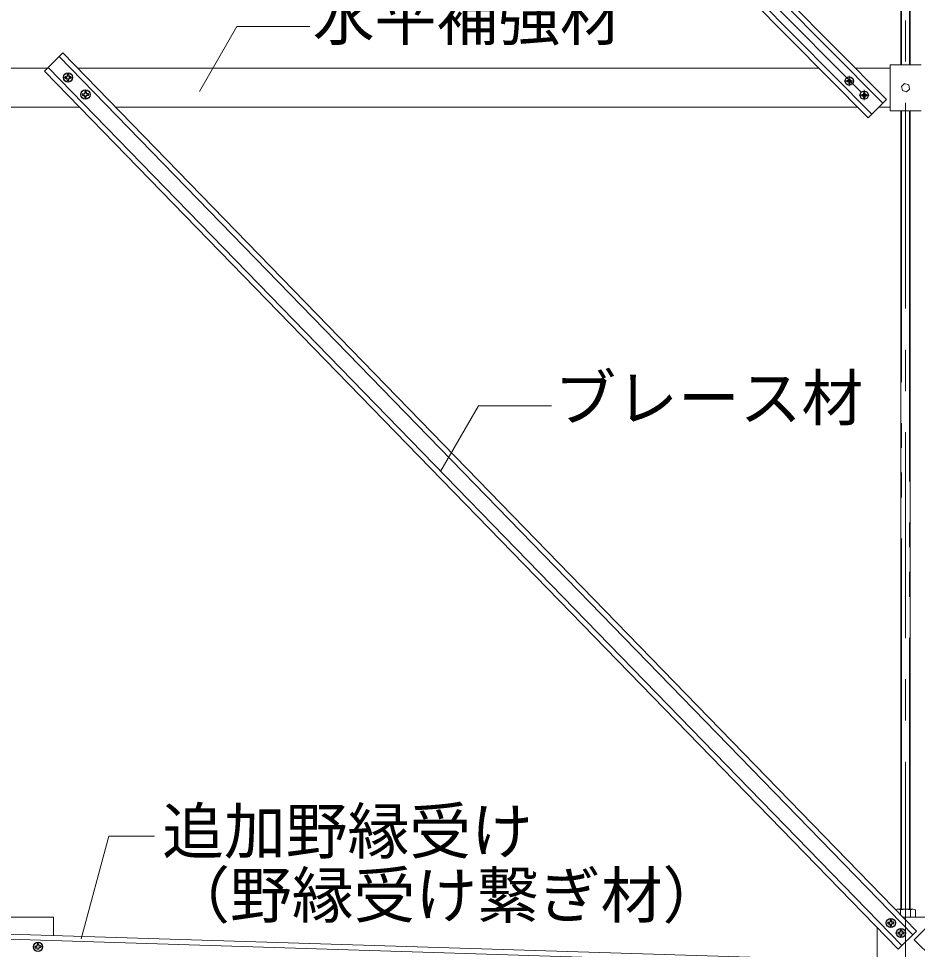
# Model space of a CAD drawing. Units: millimetres, scale not verified. Extents: x -7800 to 7800, y -5387 to 5300.
# Drawn here: x -4148 to -3275, y -4246 to -3342 of the extents above; entities that cross this region are included whole.
import ezdxf
from ezdxf.enums import TextEntityAlignment as Align

# ---------------------------------------------------------------- set-up
doc = ezdxf.new("R2010")
doc.units = ezdxf.units.MM
doc.header["$LTSCALE"] = 40
doc.linetypes.add('CHAIN1', pattern=[8, 5, -1, 1, -1])
doc.linetypes.add('DOUBLE_CHAIN2', pattern=[12.8, 9, -1, 0.6, -0.6, 0.6, -1])
for name, color, linetype, lineweight in [('7-0_中心線', 4, 'CHAIN1', 9), ('7-1_吊り材', 7, 'Continuous', 18), ('7-4_ブレース・補強材', 4, 'Continuous', 9), ('7-6_文字・矢印', 7, 'Continuous', 18), ('7-B_補強金具・金具・その他', 3, 'Continuous', 18), ('7-C_ビス・アンカーボルト・強調図形', 2, 'Continuous', 25)]:
    doc.layers.add(name, color=color, linetype=linetype, lineweight=lineweight)
doc.styles.add('ＭＳ ゴシック', font='')
doc.styles.get('ＭＳ ゴシック').set_extended_font_data('MS Gothic')

msp = doc.modelspace()

# ---------------------------------------------------------------- linework, layer by layer
at = {"layer": '7-0_中心線'}
for p, q in [((-3286.52, -2463.8), (-3286.52, -4327.45)), ((-4146.43, -2590.42), (-3307.65, -3435.91)), ((-3341.24, -3407.71), (-3341.24, -3397.71)), ((-3346.09, -3402.75), (-3336.4, -3402.75)), ((-3331.6, -3416.45), (-3321.91, -3416.45)), ((-3326.75, -3421.42), (-3326.75, -3411.42))]:
    msp.add_line(p, q, dxfattribs=at)
at = {"layer": '7-1_吊り材'}
for p, q in [((-3291.02, -3386.95), (-3291.02, -2524.25)), ((-3282.02, -2524.25), (-3282.02, -3386.95)), ((-3291.02, -4207.06), (-3291.02, -3431.55)), ((-3282.02, -3431.55), (-3282.02, -4207.06)), ((-3279.24, -4207.06), (-3293.79, -4207.06)), ((-3291.37, -4207.76), (-3291.37, -4212.35)), ((-3281.67, -4207.76), (-3281.67, -4214.76)), ((-3276.82, -4207.76), (-3276.82, -4214.76))]:
    msp.add_line(p, q, dxfattribs=at)
at = {"layer": '7-1_吊り材', "linetype": 'DOUBLE_CHAIN2'}
for p, q in [((-3290.46, -3386.95), (-3290.46, -2524.25)), ((-3282.58, -2524.25), (-3282.58, -3386.95)), ((-3290.46, -4207.06), (-3290.46, -3431.55)), ((-3282.58, -3431.55), (-3282.58, -4207.06))]:
    msp.add_line(p, q, dxfattribs=at)
at = {"layer": '7-1_吊り材'}
for centre, radius, start, end in [((-3293.79, -4211.61), 4.55, 57.79741, 118.63038), ((-3286.52, -4224.21), 17.15, 73.57359, 106.42642), ((-3279.24, -4211.61), 4.55, 57.79578, 122.20424)]:
    msp.add_arc(centre, radius, start, end, dxfattribs=at)
at = {"layer": '7-4_ブレース・補強材'}
for p, q in [((-4136.53, -2589.76), (-3308.6, -3424.3)), ((-4147.18, -2600.33), (-3319.25, -3434.87)), ((-4150.72, -2603.85), (-3322.8, -3438.39)), ((-4095.3, -2624.22), (-3305.05, -3420.78)), ((-4122.82, -3393.08), (-4105.14, -3375.4)), ((-4108.68, -3378.93), (-3279.38, -4231.86)), ((-4105.14, -3375.4), (-3275.79, -4228.37)), ((-3278.16, -4236.68), (-2426.66, -3372.7)), ((-4119.28, -3389.54), (-3290.13, -4242.31)), ((-4171.52, -3390.25), (-4119.99, -3390.25)), ((-4122.82, -3393.08), (-3293.72, -4245.8)), ((-4090.7, -3390.25), (-3370.56, -3390.25)), ((-3335.34, -3390.25), (-3301.52, -3390.25)), ((-3305.05, -3420.78), (-3322.8, -3438.39)), ((-4171.52, -3428.25), (-4088.62, -3428.25)), ((-4053.75, -3428.25), (-3332.86, -3428.25)), ((-3312.58, -3428.25), (-3301.52, -3428.25)), ((-4207.57, -4229.7), (-3281.08, -4258.6)), ((-3275.79, -4228.37), (-3293.72, -4245.8)), ((-4207.73, -4234.69), (-3281.24, -4263.6)), ((-3260.35, -4254.23), (-3278.16, -4236.68))]:
    msp.add_line(p, q, dxfattribs=at)
at = {"layer": '7-6_文字・矢印'}
for p, q in [((-3935.94, -3349.66), (-3972.43, -3412.87)), ((-3865.02, -3349.66), (-3935.94, -3349.66)), ((-3701.29, -3718.17), (-3737.78, -3781.37)), ((-3630.37, -3718.17), (-3701.29, -3718.17))]:
    msp.add_line(p, q, dxfattribs=at)
msp.add_lwpolyline([(-4015.96, -4136.05), (-4060.44, -4136.05), (-4087.2, -4235.92)], dxfattribs=at)
at = {"layer": '7-B_補強金具・金具・その他'}
for p, q in [((-3271.52, -3386.95), (-3301.52, -3386.95)), ((-3301.52, -3386.95), (-3301.52, -3431.55)), ((-3287.43, -3405.22), (-3290.47, -3408.03)), ((-3283.48, -3406.44), (-3287.43, -3405.22)), ((-3282.57, -3410.47), (-3283.48, -3406.44)), ((-3290.47, -3408.03), (-3289.55, -3412.06)), ((-3289.55, -3412.06), (-3285.6, -3413.28)), ((-3285.6, -3413.28), (-3282.57, -3410.47)), ((-3271.52, -3431.55), (-3301.52, -3431.55)), ((-3256.56, -4214.76), (-3289.03, -4214.76)), ((-3314.05, -4257.58), (-3314.05, -4224.89))]:
    msp.add_line(p, q, dxfattribs=at)
msp.add_lwpolyline([(-4114.05, -4232.61), (-4114.05, -4214.76), (-4214.05, -4214.76)], dxfattribs=at)
at = {"layer": '7-C_ビス・アンカーボルト・強調図形'}
for p, q in [((-4102.48, -3398.51), (-4101.23, -3398.51)), ((-4100.73, -3396.76), (-4100.73, -3398.01)), ((-4100.23, -3396.26), (-4099.98, -3396.26)), ((-4099.73, -3396.26), (-4099.98, -3396.26)), ((-4099.23, -3396.76), (-4099.23, -3398.01)), ((-4097.48, -3398.51), (-4098.73, -3398.51)), ((-4102.98, -3399.01), (-4102.98, -3399.26)), ((-4102.98, -3399.51), (-4102.98, -3399.26)), ((-4102.48, -3400.01), (-4101.23, -3400.01)), ((-4100.73, -3401.76), (-4100.73, -3400.51)), ((-4100.23, -3402.26), (-4099.98, -3402.26)), ((-4099.73, -3402.26), (-4099.98, -3402.26)), ((-4099.23, -3401.76), (-4099.23, -3400.51)), ((-4097.48, -3400.01), (-4098.73, -3400.01)), ((-4096.98, -3399.01), (-4096.98, -3399.26)), ((-4096.98, -3399.51), (-4096.98, -3399.26)), ((-3343.54, -3402.25), (-3343.54, -3403.25)), ((-3343.54, -3402.25), (-3342.24, -3402.25)), ((-3343.54, -3403.25), (-3342.24, -3403.25)), ((-3341.74, -3400.45), (-3341.74, -3401.75)), ((-3341.74, -3400.45), (-3340.74, -3400.45)), ((-3341.74, -3403.75), (-3341.74, -3405.05)), ((-3341.74, -3405.05), (-3340.74, -3405.05)), ((-3340.74, -3400.45), (-3340.74, -3401.75)), ((-3340.74, -3403.75), (-3340.74, -3405.05)), ((-3340.24, -3402.25), (-3338.94, -3402.25)), ((-3340.24, -3403.25), (-3338.94, -3403.25)), ((-3338.94, -3402.25), (-3338.94, -3403.25)), ((-4086.06, -3415.62), (-4086.06, -3415.87)), ((-4086.06, -3416.12), (-4086.06, -3415.87)), ((-4085.56, -3415.12), (-4084.31, -3415.12)), ((-4085.56, -3416.62), (-4084.31, -3416.62)), ((-4083.81, -3413.37), (-4083.81, -3414.62)), ((-4083.31, -3412.87), (-4083.06, -3412.87)), ((-4082.81, -3412.87), (-4083.06, -3412.87)), ((-4082.31, -3413.37), (-4082.31, -3414.62)), ((-4080.56, -3415.12), (-4081.81, -3415.12)), ((-4080.56, -3416.62), (-4081.81, -3416.62)), ((-4080.06, -3415.62), (-4080.06, -3415.87)), ((-4080.06, -3416.12), (-4080.06, -3415.87)), ((-3329.05, -3415.95), (-3329.05, -3416.95)), ((-3329.05, -3415.95), (-3327.75, -3415.95)), ((-3329.05, -3416.95), (-3327.75, -3416.95)), ((-3327.25, -3414.15), (-3327.25, -3415.45)), ((-3327.25, -3414.15), (-3326.25, -3414.15)), ((-3326.25, -3414.15), (-3326.25, -3415.45)), ((-3325.75, -3415.95), (-3324.45, -3415.95)), ((-3325.75, -3416.95), (-3324.45, -3416.95)), ((-3324.45, -3415.95), (-3324.45, -3416.95)), ((-4083.81, -3418.37), (-4083.81, -3417.12)), ((-4083.31, -3418.87), (-4083.06, -3418.87)), ((-4082.81, -3418.87), (-4083.06, -3418.87)), ((-4082.31, -3418.37), (-4082.31, -3417.12)), ((-3327.25, -3417.45), (-3327.25, -3418.75)), ((-3327.25, -3418.75), (-3326.25, -3418.75)), ((-3326.25, -3417.45), (-3326.25, -3418.75)), ((-3303.84, -4220.2), (-3303.84, -4220.45)), ((-3303.84, -4220.7), (-3303.84, -4220.45)), ((-3303.34, -4219.7), (-3302.09, -4219.7)), ((-3303.34, -4221.2), (-3302.09, -4221.2)), ((-3301.59, -4217.95), (-3301.59, -4219.2)), ((-3301.09, -4217.45), (-3300.84, -4217.45)), ((-3300.59, -4217.45), (-3300.84, -4217.45)), ((-3300.09, -4217.95), (-3300.09, -4219.2)), ((-3298.34, -4219.7), (-3299.59, -4219.7)), ((-3298.34, -4221.2), (-3299.59, -4221.2)), ((-3297.84, -4220.2), (-3297.84, -4220.45)), ((-3297.84, -4220.7), (-3297.84, -4220.45)), ((-3301.59, -4222.95), (-3301.59, -4221.7)), ((-3301.09, -4223.45), (-3300.84, -4223.45)), ((-3300.59, -4223.45), (-3300.84, -4223.45)), ((-3300.09, -4222.95), (-3300.09, -4221.7)), ((-3294.02, -4229.93), (-3294.02, -4230.18)), ((-3294.02, -4230.43), (-3294.02, -4230.18)), ((-3293.52, -4229.43), (-3292.27, -4229.43)), ((-3291.77, -4227.68), (-3291.77, -4228.93)), ((-3291.27, -4227.18), (-3291.02, -4227.18)), ((-3290.77, -4227.18), (-3291.02, -4227.18)), ((-3290.27, -4227.68), (-3290.27, -4228.93)), ((-3288.52, -4229.43), (-3289.77, -4229.43)), ((-3288.02, -4229.93), (-3288.02, -4230.18)), ((-3288.02, -4230.43), (-3288.02, -4230.18)), ((-3293.52, -4230.93), (-3292.27, -4230.93)), ((-3291.77, -4232.68), (-3291.77, -4231.43)), ((-3291.27, -4233.18), (-3291.02, -4233.18)), ((-3290.77, -4233.18), (-3291.02, -4233.18)), ((-3290.27, -4232.68), (-3290.27, -4231.43)), ((-3288.52, -4230.93), (-3289.77, -4230.93)), ((-4132.14, -4243.53), (-4132.12, -4243.78)), ((-4132.11, -4244.03), (-4132.12, -4243.78)), ((-4131.66, -4243.01), (-4130.42, -4242.94)), ((-4131.58, -4244.5), (-4130.34, -4244.44)), ((-4130.01, -4241.17), (-4129.94, -4242.41)), ((-4129.75, -4246.16), (-4129.81, -4244.91)), ((-4129.53, -4240.64), (-4129.28, -4240.63)), ((-4129.04, -4240.61), (-4129.28, -4240.63)), ((-4128.51, -4241.09), (-4128.44, -4242.34)), ((-4128.25, -4246.08), (-4128.31, -4244.83)), ((-4126.67, -4242.74), (-4127.92, -4242.81)), ((-4126.59, -4244.24), (-4127.84, -4244.31)), ((-4126.14, -4243.22), (-4126.13, -4243.47)), ((-4126.12, -4243.72), (-4126.13, -4243.47))]:
    msp.add_line(p, q, dxfattribs=at)
for centre, radius in [((-4099.98, -3399.26), 4.5), ((-3341.24, -3402.75), 4), ((-4083.06, -3415.87), 4.5), ((-3326.75, -3416.45), 4), ((-3300.84, -4220.45), 4.5), ((-3291.02, -4230.18), 4.5), ((-4129.13, -4243.62), 4.5)]:
    msp.add_circle(centre, radius, dxfattribs=at)
for centre, start, end in [((-4102.48, -3399.01), 90, 180), ((-4101.23, -3398.01), 270, 0), ((-4100.23, -3396.76), 90, 180), ((-4099.73, -3396.76), 0, 90), ((-4098.73, -3398.01), 180, 270), ((-4097.48, -3399.01), 0, 90), ((-4102.48, -3399.51), 180, 270), ((-4101.23, -3400.51), 0, 90), ((-4100.23, -3401.76), 180, 270), ((-4099.73, -3401.76), 270, 0), ((-4098.73, -3400.51), 90, 180), ((-4097.48, -3399.51), 270, 0), ((-3342.24, -3401.75), 269.99998, 0), ((-3342.24, -3403.75), 0, 89.99998), ((-3340.24, -3401.75), 180, 270), ((-3340.24, -3403.75), 90, 180), ((-4085.56, -3415.62), 90, 180), ((-4085.56, -3416.12), 180, 270), ((-4084.31, -3414.62), 270, 0), ((-4084.31, -3417.12), 0, 90), ((-4083.31, -3413.37), 90, 180), ((-4082.81, -3413.37), 0, 90), ((-4081.81, -3414.62), 180, 270), ((-4081.81, -3417.12), 90, 180), ((-4080.56, -3415.62), 0, 90), ((-4080.56, -3416.12), 270, 0), ((-3327.75, -3415.45), 269.99998, 0), ((-3327.75, -3417.45), 0, 89.99998), ((-3325.75, -3415.45), 180, 270), ((-3325.75, -3417.45), 90, 180), ((-4083.31, -3418.37), 180, 270), ((-4082.81, -3418.37), 270, 0), ((-3303.34, -4220.2), 90, 180), ((-3303.34, -4220.7), 180, 270), ((-3302.09, -4219.2), 270, 0), ((-3302.09, -4221.7), 0, 90), ((-3301.09, -4217.95), 90, 180), ((-3300.59, -4217.95), 0, 90), ((-3299.59, -4219.2), 180, 270), ((-3299.59, -4221.7), 90, 180), ((-3298.34, -4220.2), 0, 90), ((-3298.34, -4220.7), 270, 0), ((-3301.09, -4222.95), 180, 270), ((-3300.59, -4222.95), 270, 0), ((-3293.52, -4229.93), 90, 180), ((-3293.52, -4230.43), 180, 270), ((-3292.27, -4228.93), 270, 0), ((-3291.27, -4227.68), 90, 180), ((-3290.77, -4227.68), 0, 90), ((-3289.77, -4228.93), 180, 270), ((-3288.52, -4229.93), 0, 90), ((-3288.52, -4230.43), 270, 0), ((-3292.27, -4231.43), 0, 90), ((-3291.27, -4232.68), 180, 270), ((-3290.77, -4232.68), 270, 0), ((-3289.77, -4231.43), 90, 180), ((-4131.64, -4243.5), 93, 183), ((-4131.61, -4244), 183, 273), ((-4130.44, -4242.44), 273, 3), ((-4130.31, -4244.94), 3, 93), ((-4129.51, -4241.14), 93, 183), ((-4129.01, -4241.11), 3, 93), ((-4127.94, -4242.31), 183, 273), ((-4127.81, -4244.81), 93, 183), ((-4126.64, -4243.24), 3, 93), ((-4126.62, -4243.74), 273, 3)]:
    msp.add_arc(centre, 0.5, start, end, dxfattribs=at)

# ---------------------------------------------------------------- texts
at = {"layer": '7-6_文字・矢印', "style": 'ＭＳ ゴシック'}
for s, p in [('水平補強材', (-3862.25, -3376.19)), ('ブレース材', (-3627.6, -3745.7)), ('追加野縁受け', (-4008.53, -4166.38)), ('（野縁受け繋ぎ材）', (-4002.66, -4228.6))]:
    msp.add_text(s, height=43.99, dxfattribs=at).set_placement(p, align=Align.BOTTOM_LEFT)

doc.saveas('drawing.dxf')
